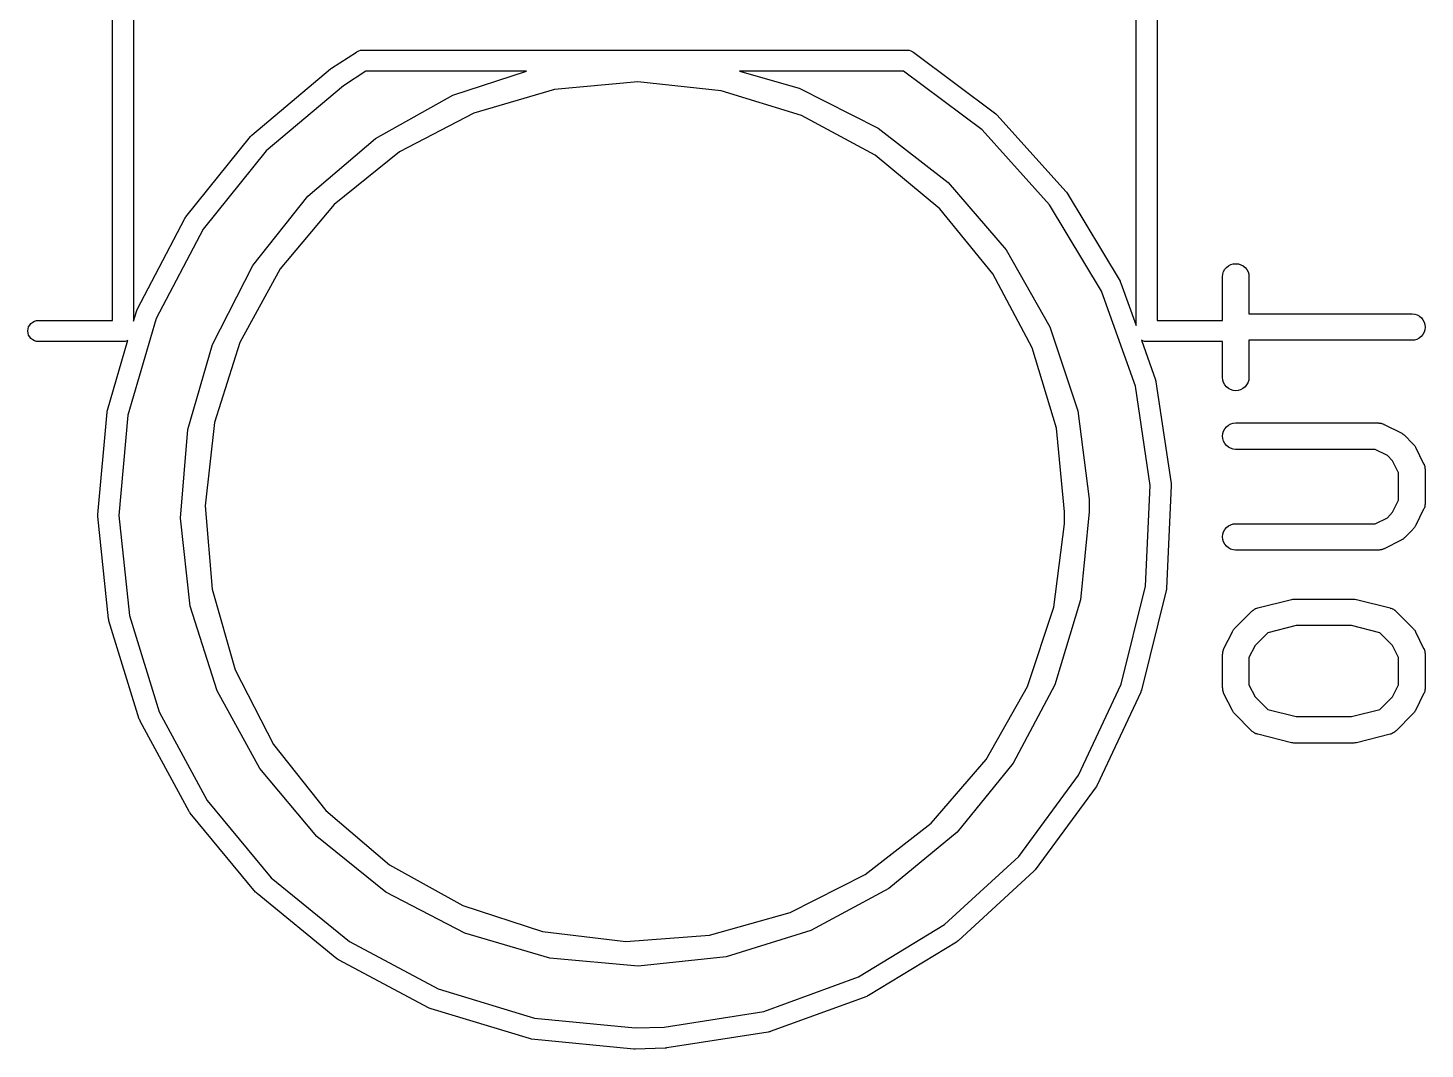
# Model space of a CAD drawing. Extents: x 84.8 to 173.4, y -140 to -47.1.
# Drawn here: x 148.95 to 156.89, y -135.13 to -129.33 of the extents above; entities that cross this region are included whole.
import ezdxf

# ---------------------------------------------------------------- set-up
doc = ezdxf.new("R2010")
doc.units = 0
doc.header["$MEASUREMENT"] = 0
doc.layers.add('BLACK', color=7, linetype='CONTINUOUS')

msp = doc.modelspace()

# ---------------------------------------------------------------- linework, layer by layer
at = {"layer": 'BLACK', "linetype": 'CONTINUOUS'}
for p, q in [((155.246, -131.023), (155.246, -120.917)), ((155.366, -120.974), (155.366, -130.994)), ((149.554, -127.932), (149.554, -130.998)), ((149.434, -130.994), (149.434, -128.498)), ((150.822, -129.47), (150.832, -129.464)), ((150.832, -129.464), (150.843, -129.461)), ((150.843, -129.461), (150.852, -129.46)), ((150.852, -129.46), (153.948, -129.46)), ((153.948, -129.46), (153.957, -129.461)), ((153.957, -129.461), (153.968, -129.464)), ((153.968, -129.464), (153.978, -129.47)), ((150.678, -129.563), (150.819, -129.472)), ((150.819, -129.472), (150.822, -129.47)), ((153.978, -129.47), (153.984, -129.474)), ((153.984, -129.474), (154.449, -129.821)), ((150.225, -129.942), (150.672, -129.567)), ((150.672, -129.567), (150.675, -129.565)), ((150.672, -129.567), (150.672, -129.567)), ((150.675, -129.565), (150.678, -129.563)), ((150.873, -129.58), (150.746, -129.662)), ((151.785, -129.58), (150.873, -129.58)), ((151.367, -129.716), (151.785, -129.58)), ((153.925, -129.58), (152.994, -129.58)), ((152.994, -129.58), (153.333, -129.675)), ((154.372, -129.913), (153.925, -129.58)), ((150.746, -129.662), (150.306, -130.031)), ((151.943, -129.683), (151.486, -129.818)), ((152.417, -129.64), (151.943, -129.683)), ((152.891, -129.69), (152.417, -129.64)), ((153.346, -129.831), (152.891, -129.69)), ((153.333, -129.675), (153.782, -129.902)), ((150.928, -129.961), (151.367, -129.716)), ((151.486, -129.818), (151.064, -130.038)), ((153.764, -130.057), (153.346, -129.831)), ((154.449, -129.821), (154.449, -129.821)), ((154.449, -129.821), (154.453, -129.825)), ((154.453, -129.825), (154.457, -129.829)), ((154.457, -129.829), (154.848, -130.262)), ((150.221, -129.946), (150.225, -129.942)), ((153.782, -129.902), (154.179, -130.212)), ((154.755, -130.338), (154.372, -129.913)), ((149.851, -130.406), (150.217, -129.951)), ((150.217, -129.95), (150.221, -129.946)), ((150.217, -129.951), (150.217, -129.95)), ((150.544, -130.288), (150.928, -129.961)), ((150.306, -130.031), (149.948, -130.476)), ((151.064, -130.038), (150.693, -130.337)), ((154.131, -130.361), (153.764, -130.057)), ((154.179, -130.212), (154.508, -130.593)), ((150.231, -130.682), (150.544, -130.288)), ((150.693, -130.337), (150.387, -130.701)), ((155.049, -130.828), (154.755, -130.338)), ((154.848, -130.262), (154.849, -130.262)), ((154.849, -130.262), (154.852, -130.267)), ((154.852, -130.267), (154.855, -130.271)), ((154.855, -130.271), (155.155, -130.772)), ((149.574, -130.933), (149.845, -130.415)), ((149.845, -130.415), (149.848, -130.41)), ((149.845, -130.415), (149.845, -130.415)), ((149.848, -130.41), (149.851, -130.406)), ((154.432, -130.73), (154.131, -130.361)), ((149.948, -130.476), (149.683, -130.983)), ((154.508, -130.593), (154.757, -131.031)), ((150.001, -131.13), (150.231, -130.682)), ((150.387, -130.701), (150.157, -131.119)), ((154.656, -131.15), (154.432, -130.73)), ((155.737, -130.746), (155.739, -130.731)), ((155.739, -130.731), (155.743, -130.717)), ((155.743, -130.717), (155.75, -130.704)), ((155.75, -130.704), (155.76, -130.693)), ((155.76, -130.693), (155.771, -130.684)), ((155.771, -130.684), (155.784, -130.677)), ((155.784, -130.677), (155.798, -130.673)), ((155.798, -130.673), (155.813, -130.672)), ((155.813, -130.672), (155.827, -130.673)), ((155.827, -130.673), (155.841, -130.678)), ((155.841, -130.678), (155.854, -130.684)), ((155.854, -130.684), (155.866, -130.694)), ((155.866, -130.694), (155.875, -130.705)), ((155.875, -130.705), (155.882, -130.718)), ((155.882, -130.718), (155.886, -130.732)), ((155.886, -130.732), (155.887, -130.747)), ((155.155, -130.772), (155.155, -130.773)), ((155.155, -130.773), (155.158, -130.778)), ((155.158, -130.778), (155.16, -130.782)), ((155.16, -130.782), (155.246, -131.023)), ((155.737, -130.747), (155.737, -130.746)), ((155.737, -130.994), (155.737, -130.747)), ((155.887, -130.747), (155.887, -130.957)), ((155.242, -131.367), (155.049, -130.828)), ((149.554, -130.998), (149.57, -130.943)), ((149.57, -130.943), (149.572, -130.938)), ((149.57, -130.943), (149.57, -130.943)), ((149.572, -130.938), (149.574, -130.933)), ((155.887, -130.957), (156.812, -130.957)), ((156.812, -130.957), (156.813, -130.957)), ((156.813, -130.957), (156.828, -130.959)), ((156.828, -130.959), (156.842, -130.963)), ((156.842, -130.963), (156.855, -130.97)), ((156.855, -130.97), (156.866, -130.98)), ((148.954, -131.054), (148.955, -131.042)), ((148.955, -131.042), (148.958, -131.031)), ((148.958, -131.031), (148.964, -131.021)), ((148.964, -131.021), (148.971, -131.011)), ((148.971, -131.011), (148.981, -131.004)), ((148.981, -131.004), (148.991, -130.998)), ((148.991, -130.998), (149.002, -130.995)), ((149.002, -130.995), (149.011, -130.994)), ((149.011, -130.994), (149.434, -130.994)), ((149.683, -130.983), (149.522, -131.531)), ((154.757, -131.031), (154.916, -131.508)), ((155.366, -130.994), (155.737, -130.994)), ((156.866, -130.98), (156.875, -130.991)), ((156.875, -130.991), (156.882, -131.004)), ((156.882, -131.004), (156.886, -131.018)), ((156.886, -131.047), (156.882, -131.061)), ((156.886, -131.018), (156.887, -131.033)), ((156.887, -131.033), (156.886, -131.047)), ((148.955, -131.066), (148.954, -131.054)), ((148.958, -131.077), (148.955, -131.066)), ((148.964, -131.087), (148.958, -131.077)), ((148.971, -131.097), (148.964, -131.087)), ((148.981, -131.104), (148.971, -131.097)), ((148.991, -131.11), (148.981, -131.104)), ((149.002, -131.113), (148.991, -131.11)), ((149.011, -131.114), (149.002, -131.113)), ((149.491, -131.114), (149.011, -131.114)), ((149.405, -131.503), (149.522, -131.107)), ((149.494, -131.114), (149.491, -131.114)), ((149.506, -131.113), (149.494, -131.114)), ((149.517, -131.11), (149.506, -131.113)), ((149.522, -131.107), (149.517, -131.11)), ((149.862, -131.614), (150.001, -131.13)), ((150.157, -131.119), (150.013, -131.573)), ((155.283, -131.11), (155.276, -131.106)), ((155.276, -131.106), (155.357, -131.332)), ((155.294, -131.113), (155.283, -131.11)), ((155.303, -131.114), (155.294, -131.113)), ((155.306, -131.114), (155.303, -131.114)), ((155.303, -131.114), (155.303, -131.114)), ((155.309, -131.114), (155.306, -131.114)), ((155.737, -131.114), (155.309, -131.114)), ((155.737, -131.318), (155.737, -131.114)), ((156.812, -131.107), (155.887, -131.107)), ((155.887, -131.107), (155.887, -131.318)), ((156.827, -131.106), (156.812, -131.107)), ((156.841, -131.102), (156.827, -131.106)), ((156.854, -131.095), (156.841, -131.102)), ((156.865, -131.086), (156.854, -131.095)), ((156.875, -131.074), (156.865, -131.086)), ((156.882, -131.061), (156.875, -131.074)), ((154.794, -131.606), (154.656, -131.15)), ((155.326, -131.932), (155.242, -131.367)), ((155.357, -131.332), (155.357, -131.333)), ((155.357, -131.333), (155.358, -131.338)), ((155.358, -131.338), (155.359, -131.343)), ((155.359, -131.343), (155.446, -131.92)), ((155.739, -131.333), (155.737, -131.318)), ((155.743, -131.347), (155.739, -131.333)), ((155.75, -131.36), (155.743, -131.347)), ((155.759, -131.371), (155.75, -131.36)), ((155.874, -131.36), (155.865, -131.372)), ((155.881, -131.348), (155.874, -131.36)), ((155.886, -131.334), (155.881, -131.348)), ((155.887, -131.319), (155.886, -131.334)), ((155.887, -131.318), (155.887, -131.319)), ((155.77, -131.38), (155.759, -131.371)), ((155.783, -131.387), (155.77, -131.38)), ((155.797, -131.392), (155.783, -131.387)), ((155.812, -131.393), (155.797, -131.392)), ((155.826, -131.392), (155.812, -131.393)), ((155.84, -131.388), (155.826, -131.392)), ((155.853, -131.381), (155.84, -131.388)), ((155.865, -131.372), (155.853, -131.381)), ((149.35, -132.096), (149.403, -131.515)), ((149.403, -131.514), (149.404, -131.509)), ((149.403, -131.515), (149.403, -131.514)), ((149.404, -131.509), (149.405, -131.503)), ((154.916, -131.508), (154.979, -132.008)), ((149.522, -131.531), (149.47, -132.101)), ((150.013, -131.573), (149.96, -132.046)), ((154.84, -132.08), (154.794, -131.606)), ((155.75, -131.609), (155.76, -131.598)), ((155.76, -131.598), (155.771, -131.589)), ((155.771, -131.589), (155.784, -131.582)), ((155.784, -131.582), (155.798, -131.578)), ((155.798, -131.578), (155.812, -131.576)), ((155.812, -131.576), (156.622, -131.576)), ((156.622, -131.576), (156.623, -131.576)), ((156.623, -131.576), (156.625, -131.577)), ((156.625, -131.577), (156.627, -131.577)), ((156.627, -131.577), (156.632, -131.577)), ((156.632, -131.577), (156.637, -131.578)), ((156.637, -131.578), (156.64, -131.579)), ((156.64, -131.579), (156.642, -131.579)), ((156.642, -131.579), (156.647, -131.581)), ((156.647, -131.581), (156.651, -131.582)), ((156.651, -131.582), (156.653, -131.584)), ((156.653, -131.584), (156.655, -131.584)), ((156.655, -131.584), (156.751, -131.632)), ((149.82, -132.116), (149.862, -131.614)), ((155.737, -131.651), (155.739, -131.636)), ((155.739, -131.665), (155.737, -131.651)), ((155.739, -131.636), (155.743, -131.622)), ((155.743, -131.68), (155.739, -131.665)), ((155.743, -131.622), (155.75, -131.609)), ((155.75, -131.692), (155.743, -131.68)), ((156.751, -131.632), (156.752, -131.632)), ((156.752, -131.632), (156.755, -131.635)), ((156.755, -131.635), (156.759, -131.637)), ((156.759, -131.637), (156.761, -131.639)), ((156.761, -131.639), (156.764, -131.64)), ((156.764, -131.64), (156.767, -131.643)), ((156.767, -131.643), (156.77, -131.646)), ((156.77, -131.646), (156.818, -131.694)), ((155.759, -131.704), (155.75, -131.692)), ((155.77, -131.713), (155.759, -131.704)), ((155.783, -131.72), (155.77, -131.713)), ((155.797, -131.725), (155.783, -131.72)), ((155.811, -131.726), (155.797, -131.725)), ((155.812, -131.726), (155.811, -131.726)), ((156.604, -131.726), (155.812, -131.726)), ((156.673, -131.761), (156.604, -131.726)), ((156.703, -131.791), (156.673, -131.761)), ((156.818, -131.694), (156.819, -131.694)), ((156.819, -131.694), (156.821, -131.698)), ((156.821, -131.698), (156.824, -131.701)), ((156.824, -131.701), (156.826, -131.703)), ((156.826, -131.703), (156.828, -131.706)), ((156.828, -131.706), (156.83, -131.71)), ((156.83, -131.71), (156.832, -131.713)), ((156.832, -131.713), (156.879, -131.808)), ((156.737, -131.86), (156.703, -131.791)), ((156.879, -131.808), (156.88, -131.809)), ((156.88, -131.809), (156.881, -131.811)), ((156.881, -131.811), (156.882, -131.813)), ((156.882, -131.813), (156.883, -131.818)), ((156.883, -131.818), (156.885, -131.823)), ((156.885, -131.823), (156.885, -131.825)), ((156.885, -131.825), (156.886, -131.827)), ((156.886, -131.827), (156.886, -131.832)), ((156.886, -131.832), (156.887, -131.838)), ((156.887, -131.838), (156.887, -131.84)), ((156.887, -131.84), (156.887, -131.842)), ((156.887, -131.842), (156.887, -132.032)), ((155.446, -131.92), (155.446, -131.921)), ((155.446, -131.921), (155.446, -131.927)), ((156.737, -132.015), (156.737, -131.86)), ((155.299, -132.503), (155.326, -131.932)), ((155.446, -131.932), (155.419, -132.515)), ((155.446, -131.927), (155.446, -131.932)), ((149.96, -132.046), (150, -132.52)), ((154.839, -132.148), (154.84, -132.08)), ((154.98, -132.08), (154.931, -132.581)), ((154.979, -132.008), (154.98, -132.08)), ((156.673, -132.114), (156.703, -132.083)), ((156.703, -132.083), (156.737, -132.015)), ((156.879, -132.066), (156.832, -132.161)), ((156.88, -132.064), (156.879, -132.066)), ((156.881, -132.062), (156.88, -132.064)), ((156.883, -132.057), (156.881, -132.062)), ((156.885, -132.052), (156.883, -132.057)), ((156.886, -132.048), (156.885, -132.05)), ((156.885, -132.05), (156.885, -132.052)), ((156.887, -132.038), (156.886, -132.043)), ((156.886, -132.043), (156.886, -132.048)), ((156.887, -132.032), (156.887, -132.033)), ((156.887, -132.033), (156.887, -132.036)), ((156.887, -132.036), (156.887, -132.038)), ((149.35, -132.101), (149.35, -132.096)), ((149.35, -132.107), (149.35, -132.101)), ((149.35, -132.108), (149.35, -132.107)), ((149.411, -132.688), (149.35, -132.108)), ((149.47, -132.101), (149.53, -132.67)), ((149.876, -132.616), (149.82, -132.116)), ((154.779, -132.621), (154.839, -132.148)), ((155.76, -132.17), (155.771, -132.16)), ((155.771, -132.16), (155.784, -132.154)), ((155.784, -132.154), (155.798, -132.149)), ((155.798, -132.149), (155.812, -132.148)), ((155.812, -132.148), (156.604, -132.148)), ((156.604, -132.148), (156.673, -132.114)), ((156.831, -132.162), (156.829, -132.166)), ((156.832, -132.161), (156.831, -132.162)), ((155.737, -132.222), (155.739, -132.208)), ((155.739, -132.237), (155.737, -132.222)), ((155.739, -132.208), (155.743, -132.194)), ((155.743, -132.251), (155.739, -132.237)), ((155.743, -132.194), (155.75, -132.181)), ((155.75, -132.181), (155.76, -132.17)), ((156.751, -132.242), (156.655, -132.29)), ((156.754, -132.24), (156.751, -132.242)), ((156.758, -132.238), (156.754, -132.24)), ((156.76, -132.236), (156.758, -132.238)), ((156.763, -132.235), (156.76, -132.236)), ((156.766, -132.232), (156.763, -132.235)), ((156.769, -132.229), (156.766, -132.232)), ((156.77, -132.228), (156.769, -132.229)), ((156.818, -132.181), (156.77, -132.228)), ((156.82, -132.177), (156.818, -132.181)), ((156.823, -132.174), (156.82, -132.177)), ((156.825, -132.172), (156.823, -132.174)), ((156.827, -132.169), (156.825, -132.172)), ((156.829, -132.166), (156.827, -132.169)), ((155.75, -132.264), (155.743, -132.251)), ((155.759, -132.275), (155.75, -132.264)), ((155.77, -132.285), (155.759, -132.275)), ((155.783, -132.292), (155.77, -132.285)), ((155.797, -132.296), (155.783, -132.292)), ((155.811, -132.298), (155.797, -132.296)), ((155.812, -132.298), (155.811, -132.298)), ((156.622, -132.298), (155.812, -132.298)), ((156.624, -132.298), (156.622, -132.298)), ((156.626, -132.298), (156.624, -132.298)), ((156.631, -132.297), (156.626, -132.298)), ((156.636, -132.296), (156.631, -132.297)), ((156.639, -132.296), (156.636, -132.296)), ((156.641, -132.295), (156.639, -132.296)), ((156.646, -132.294), (156.641, -132.295)), ((156.65, -132.292), (156.646, -132.294)), ((156.652, -132.291), (156.65, -132.292)), ((156.655, -132.29), (156.652, -132.291)), ((156.655, -132.29), (156.655, -132.29)), ((150, -132.52), (150.131, -132.978)), ((155.162, -133.058), (155.299, -132.503)), ((155.417, -132.527), (155.277, -133.093)), ((155.418, -132.521), (155.417, -132.527)), ((155.419, -132.516), (155.418, -132.521)), ((155.419, -132.515), (155.419, -132.516)), ((150.029, -133.096), (149.876, -132.616)), ((154.629, -133.072), (154.779, -132.621)), ((154.931, -132.581), (154.785, -133.063)), ((155.907, -132.642), (155.911, -132.639)), ((155.911, -132.639), (155.913, -132.638)), ((155.913, -132.638), (155.914, -132.636)), ((155.914, -132.636), (155.919, -132.634)), ((155.919, -132.634), (155.923, -132.631)), ((155.923, -132.631), (155.925, -132.63)), ((155.925, -132.63), (155.927, -132.629)), ((155.927, -132.629), (155.932, -132.628)), ((155.932, -132.628), (155.937, -132.626)), ((155.937, -132.626), (156.128, -132.579)), ((156.128, -132.579), (156.129, -132.578)), ((156.129, -132.578), (156.13, -132.578)), ((156.13, -132.578), (156.131, -132.578)), ((156.131, -132.578), (156.137, -132.577)), ((156.137, -132.577), (156.143, -132.576)), ((156.143, -132.576), (156.144, -132.577)), ((156.144, -132.577), (156.146, -132.576)), ((156.146, -132.576), (156.479, -132.576)), ((156.479, -132.576), (156.48, -132.576)), ((156.48, -132.576), (156.481, -132.577)), ((156.481, -132.577), (156.483, -132.577)), ((156.483, -132.577), (156.489, -132.577)), ((156.489, -132.577), (156.495, -132.578)), ((156.495, -132.578), (156.496, -132.578)), ((156.496, -132.578), (156.497, -132.579)), ((156.497, -132.579), (156.688, -132.626)), ((156.688, -132.626), (156.689, -132.627)), ((156.689, -132.627), (156.693, -132.628)), ((156.693, -132.628), (156.698, -132.63)), ((156.698, -132.63), (156.7, -132.631)), ((156.7, -132.631), (156.702, -132.632)), ((156.702, -132.632), (156.707, -132.634)), ((156.707, -132.634), (156.711, -132.637)), ((156.711, -132.637), (156.713, -132.638)), ((156.713, -132.638), (156.715, -132.639)), ((156.715, -132.639), (156.719, -132.643)), ((149.413, -132.693), (149.411, -132.688)), ((149.414, -132.699), (149.413, -132.693)), ((149.586, -133.257), (149.414, -132.699)), ((149.414, -132.699), (149.414, -132.699)), ((149.53, -132.67), (149.699, -133.216)), ((155.807, -132.741), (155.902, -132.646)), ((155.902, -132.646), (155.903, -132.645)), ((155.903, -132.645), (155.907, -132.642)), ((156.719, -132.643), (156.723, -132.646)), ((156.723, -132.646), (156.818, -132.741)), ((155.745, -132.856), (155.793, -132.761)), ((155.793, -132.76), (155.796, -132.756)), ((155.793, -132.761), (155.793, -132.76)), ((155.796, -132.756), (155.798, -132.753)), ((155.798, -132.753), (155.8, -132.75)), ((155.8, -132.75), (155.801, -132.748)), ((155.801, -132.748), (155.804, -132.745)), ((155.804, -132.745), (155.807, -132.741)), ((155.994, -132.767), (155.922, -132.839)), ((156.155, -132.726), (155.994, -132.767)), ((156.47, -132.726), (156.155, -132.726)), ((156.631, -132.767), (156.47, -132.726)), ((156.703, -132.839), (156.631, -132.767)), ((156.818, -132.741), (156.819, -132.742)), ((156.819, -132.742), (156.821, -132.745)), ((156.821, -132.745), (156.824, -132.748)), ((156.824, -132.748), (156.826, -132.751)), ((156.826, -132.751), (156.828, -132.753)), ((156.828, -132.753), (156.83, -132.757)), ((156.83, -132.757), (156.832, -132.761)), ((156.832, -132.761), (156.879, -132.856)), ((155.738, -132.879), (155.739, -132.874)), ((155.739, -132.874), (155.74, -132.872)), ((155.74, -132.87), (155.742, -132.865)), ((155.74, -132.872), (155.74, -132.87)), ((155.742, -132.865), (155.743, -132.86)), ((155.743, -132.86), (155.745, -132.858)), ((155.745, -132.858), (155.745, -132.856)), ((155.922, -132.839), (155.887, -132.907)), ((156.737, -132.907), (156.703, -132.839)), ((156.879, -132.856), (156.88, -132.857)), ((156.88, -132.857), (156.881, -132.859)), ((156.881, -132.859), (156.882, -132.861)), ((156.882, -132.861), (156.883, -132.866)), ((156.883, -132.866), (156.885, -132.871)), ((156.885, -132.871), (156.885, -132.873)), ((156.885, -132.873), (156.886, -132.875)), ((156.886, -132.875), (156.886, -132.88)), ((155.737, -132.888), (155.738, -132.886)), ((155.737, -132.89), (155.737, -132.888)), ((155.737, -133.08), (155.737, -132.89)), ((155.738, -132.884), (155.738, -132.879)), ((155.738, -132.886), (155.738, -132.884)), ((155.887, -132.907), (155.887, -133.062)), ((156.737, -133.062), (156.737, -132.907)), ((156.886, -132.88), (156.887, -132.885)), ((156.887, -132.885), (156.887, -132.887)), ((156.887, -132.887), (156.887, -132.89)), ((156.887, -132.89), (156.887, -133.08)), ((150.131, -132.978), (150.349, -133.402)), ((150.271, -133.538), (150.029, -133.096)), ((154.394, -133.486), (154.629, -133.072)), ((154.785, -133.063), (154.549, -133.508)), ((154.919, -133.576), (155.162, -133.058)), ((155.273, -133.104), (155.025, -133.632)), ((155.274, -133.099), (155.273, -133.104)), ((155.276, -133.094), (155.274, -133.099)), ((155.277, -133.093), (155.276, -133.094)), ((155.738, -133.082), (155.737, -133.08)), ((155.738, -133.084), (155.738, -133.082)), ((155.738, -133.089), (155.738, -133.084)), ((155.739, -133.095), (155.738, -133.089)), ((155.739, -133.097), (155.739, -133.095)), ((155.74, -133.099), (155.739, -133.097)), ((155.742, -133.104), (155.74, -133.099)), ((155.743, -133.109), (155.742, -133.104)), ((155.744, -133.111), (155.743, -133.109)), ((155.745, -133.113), (155.744, -133.111)), ((155.745, -133.114), (155.745, -133.113)), ((155.793, -133.209), (155.745, -133.114)), ((155.887, -133.062), (155.922, -133.131)), ((156.703, -133.131), (156.737, -133.062)), ((156.879, -133.114), (156.832, -133.209)), ((156.88, -133.111), (156.879, -133.114)), ((156.881, -133.11), (156.88, -133.111)), ((156.883, -133.105), (156.881, -133.11)), ((156.885, -133.1), (156.883, -133.105)), ((156.886, -133.096), (156.885, -133.098)), ((156.885, -133.098), (156.885, -133.1)), ((156.887, -133.085), (156.886, -133.091)), ((156.886, -133.091), (156.886, -133.096)), ((156.887, -133.08), (156.887, -133.081)), ((156.887, -133.081), (156.887, -133.083)), ((156.887, -133.083), (156.887, -133.085)), ((155.922, -133.131), (155.994, -133.203)), ((156.631, -133.203), (156.703, -133.131)), ((149.589, -133.262), (149.586, -133.257)), ((149.591, -133.267), (149.589, -133.262)), ((149.591, -133.268), (149.591, -133.267)), ((149.869, -133.781), (149.591, -133.268)), ((149.699, -133.216), (149.971, -133.719)), ((155.795, -133.212), (155.793, -133.209)), ((155.797, -133.216), (155.795, -133.212)), ((155.799, -133.219), (155.797, -133.216)), ((155.801, -133.221), (155.799, -133.219)), ((155.804, -133.224), (155.801, -133.221)), ((155.806, -133.228), (155.804, -133.224)), ((155.807, -133.228), (155.806, -133.228)), ((155.902, -133.324), (155.807, -133.228)), ((155.994, -133.203), (156.155, -133.243)), ((156.155, -133.243), (156.47, -133.243)), ((156.47, -133.243), (156.631, -133.203)), ((156.818, -133.228), (156.723, -133.324)), ((156.82, -133.225), (156.818, -133.228)), ((156.823, -133.222), (156.82, -133.225)), ((156.825, -133.219), (156.823, -133.222)), ((156.827, -133.217), (156.825, -133.219)), ((156.829, -133.213), (156.827, -133.217)), ((156.831, -133.21), (156.829, -133.213)), ((156.832, -133.209), (156.831, -133.21)), ((155.906, -133.327), (155.902, -133.324)), ((155.91, -133.33), (155.906, -133.327)), ((155.912, -133.331), (155.91, -133.33)), ((155.914, -133.333), (155.912, -133.331)), ((155.918, -133.335), (155.914, -133.333)), ((155.922, -133.338), (155.918, -133.335)), ((155.924, -133.339), (155.922, -133.338)), ((155.926, -133.34), (155.924, -133.339)), ((155.931, -133.341), (155.926, -133.34)), ((155.936, -133.343), (155.931, -133.341)), ((155.937, -133.343), (155.936, -133.343)), ((156.128, -133.391), (155.937, -133.343)), ((156.688, -133.343), (156.497, -133.391)), ((156.692, -133.342), (156.688, -133.343)), ((156.697, -133.34), (156.692, -133.342)), ((156.699, -133.339), (156.697, -133.34)), ((156.701, -133.338), (156.699, -133.339)), ((156.706, -133.336), (156.701, -133.338)), ((156.71, -133.333), (156.706, -133.336)), ((156.712, -133.332), (156.71, -133.333)), ((156.714, -133.331), (156.712, -133.332)), ((156.718, -133.327), (156.714, -133.331)), ((156.722, -133.324), (156.718, -133.327)), ((156.723, -133.324), (156.722, -133.324)), ((150.349, -133.402), (150.645, -133.775)), ((156.129, -133.391), (156.128, -133.391)), ((156.13, -133.391), (156.129, -133.391)), ((156.136, -133.392), (156.13, -133.391)), ((156.142, -133.393), (156.136, -133.392)), ((156.143, -133.393), (156.142, -133.393)), ((156.145, -133.393), (156.143, -133.393)), ((156.146, -133.393), (156.145, -133.393)), ((156.479, -133.393), (156.146, -133.393)), ((156.48, -133.393), (156.479, -133.393)), ((156.482, -133.393), (156.48, -133.393)), ((156.488, -133.392), (156.482, -133.393)), ((156.494, -133.392), (156.488, -133.392)), ((156.495, -133.391), (156.494, -133.392)), ((156.496, -133.391), (156.495, -133.391)), ((156.497, -133.391), (156.496, -133.391)), ((154.083, -133.847), (154.394, -133.486)), ((154.549, -133.508), (154.231, -133.898)), ((150.595, -133.923), (150.271, -133.538)), ((154.58, -134.037), (154.919, -133.576)), ((155.019, -133.642), (154.674, -134.113)), ((155.022, -133.638), (155.019, -133.642)), ((155.025, -133.633), (155.022, -133.638)), ((155.025, -133.632), (155.025, -133.633)), ((149.971, -133.719), (150.336, -134.159)), ((149.872, -133.785), (149.869, -133.781)), ((149.875, -133.79), (149.872, -133.785)), ((149.875, -133.791), (149.875, -133.79)), ((150.247, -134.24), (149.875, -133.791)), ((150.645, -133.775), (151.007, -134.084)), ((153.707, -134.14), (154.083, -133.847)), ((154.231, -133.898), (153.843, -134.219)), ((150.987, -134.239), (150.595, -133.923)), ((154.159, -134.423), (154.58, -134.037)), ((151.007, -134.084), (151.423, -134.316)), ((153.282, -134.355), (153.707, -134.14)), ((154.666, -134.121), (154.235, -134.516)), ((154.669, -134.117), (154.666, -134.121)), ((154.673, -134.113), (154.669, -134.117)), ((154.674, -134.113), (154.673, -134.113)), ((150.336, -134.159), (150.779, -134.52)), ((153.843, -134.219), (153.4, -134.458)), ((150.251, -134.244), (150.247, -134.24)), ((150.255, -134.248), (150.251, -134.244)), ((150.256, -134.248), (150.255, -134.248)), ((150.708, -134.617), (150.256, -134.248)), ((151.434, -134.472), (150.987, -134.239)), ((151.423, -134.316), (151.876, -134.463)), ((152.824, -134.483), (153.282, -134.355)), ((151.876, -134.463), (152.349, -134.519)), ((153.4, -134.458), (152.919, -134.607)), ((153.67, -134.72), (154.159, -134.423)), ((150.779, -134.52), (151.284, -134.789)), ((151.917, -134.614), (151.434, -134.472)), ((152.349, -134.519), (152.824, -134.483)), ((154.226, -134.523), (153.727, -134.826)), ((154.23, -134.519), (154.226, -134.523)), ((154.235, -134.516), (154.23, -134.519)), ((154.235, -134.516), (154.235, -134.516)), ((150.712, -134.62), (150.708, -134.617)), ((150.717, -134.623), (150.712, -134.62)), ((150.718, -134.624), (150.717, -134.623)), ((152.418, -134.66), (151.917, -134.614)), ((152.919, -134.607), (152.418, -134.66)), ((151.233, -134.898), (150.718, -134.624)), ((153.133, -134.917), (153.67, -134.72)), ((151.284, -134.789), (151.831, -134.954)), ((153.717, -134.831), (153.169, -135.031)), ((153.722, -134.828), (153.717, -134.831)), ((153.727, -134.826), (153.722, -134.828)), ((153.727, -134.826), (153.727, -134.826)), ((151.238, -134.9), (151.233, -134.898)), ((151.243, -134.902), (151.238, -134.9)), ((151.244, -134.902), (151.243, -134.902)), ((151.802, -135.071), (151.244, -134.902)), ((152.566, -135.005), (153.133, -134.917)), ((151.831, -134.954), (152.402, -135.01)), ((152.402, -135.01), (152.566, -135.005)), ((151.808, -135.072), (151.802, -135.071)), ((151.813, -135.073), (151.808, -135.072)), ((151.814, -135.073), (151.813, -135.073)), ((152.395, -135.13), (151.814, -135.073)), ((153.157, -135.034), (152.581, -135.124)), ((153.163, -135.033), (153.157, -135.034)), ((153.168, -135.032), (153.163, -135.033)), ((153.169, -135.031), (153.168, -135.032)), ((152.397, -135.13), (152.395, -135.13)), ((152.4, -135.13), (152.397, -135.13)), ((152.401, -135.13), (152.4, -135.13)), ((152.573, -135.125), (152.401, -135.13)), ((152.577, -135.125), (152.573, -135.125)), ((152.58, -135.124), (152.577, -135.125)), ((152.581, -135.124), (152.58, -135.124))]:
    msp.add_line(p, q, dxfattribs=at)

doc.saveas('drawing.dxf')
